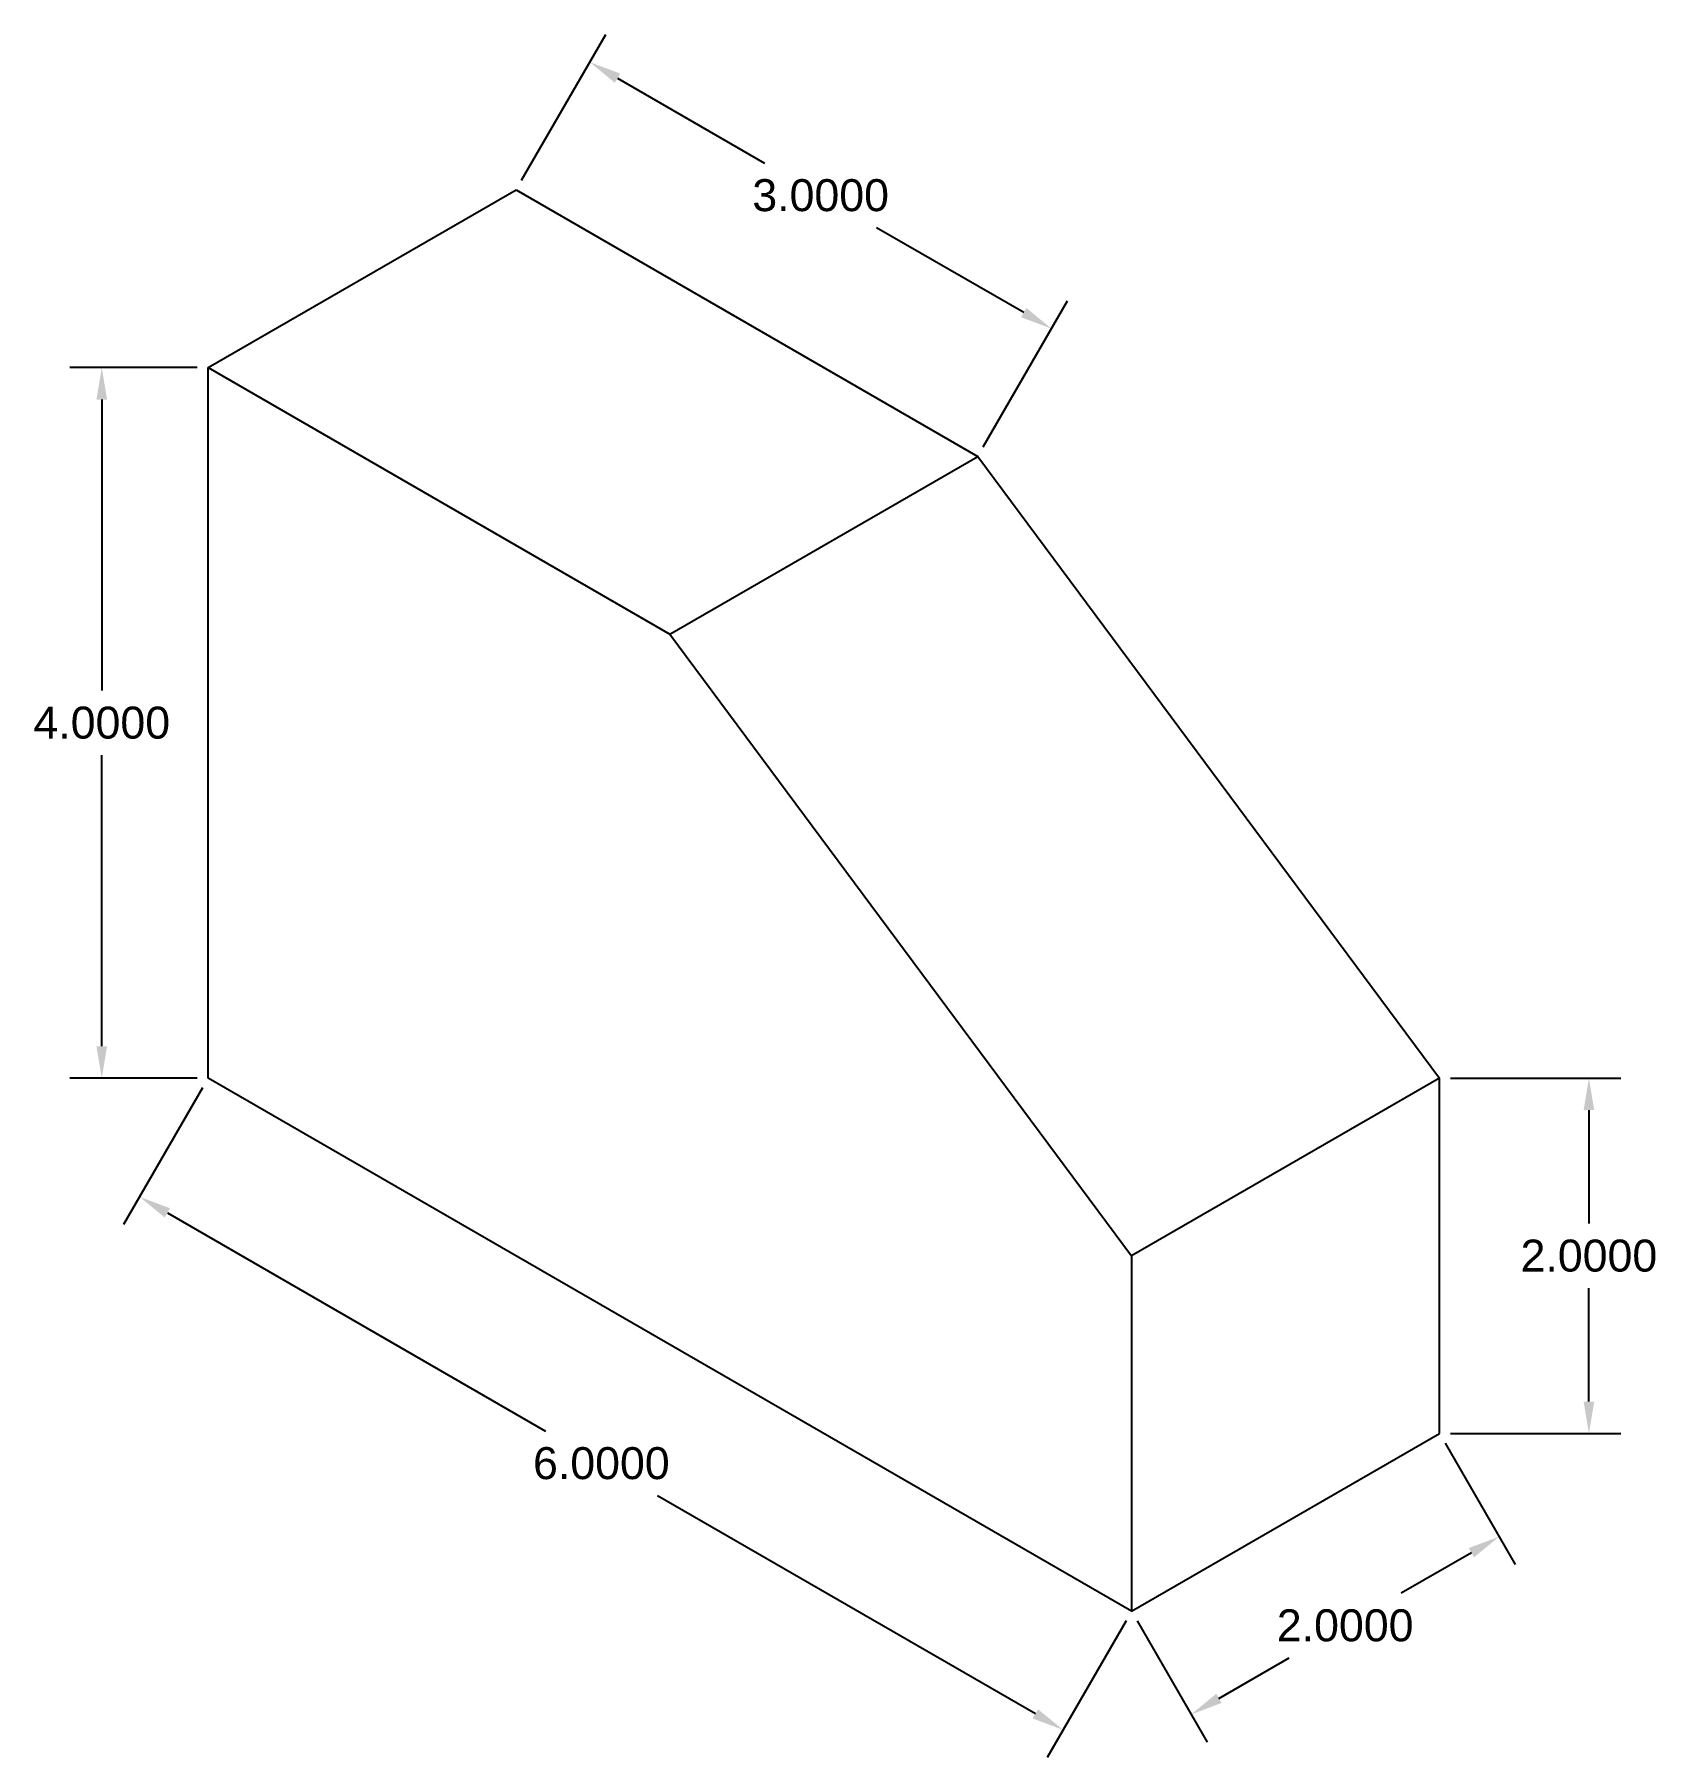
# Model space of a CAD drawing. Header units: inches. Extents: x 10.06 to 19.18, y 3.94 to 13.64.
import ezdxf

# ---------------------------------------------------------------- set-up
doc = ezdxf.new("R2010")
doc.units = ezdxf.units.IN
doc.header["$MEASUREMENT"] = 0
doc.styles.get("Standard").update_dxf_attribs({"font": 'arial.ttf'})
doc.dimstyles.get("Standard").update_dxf_attribs({"dimtxt": 0.18, "dimasz": 0.18, "dimexe": 0.18, "dimexo": 0.0625, "dimgap": 0.09, "dimtad": 0, "dimtih": 1, "dimtoh": 1, "dimdec": 4, "dimzin": 0, "dimdsep": 46, "dimtxsty": 'Standard', "dimcen": 0.09, "dimadec": 0, "dimazin": 0, "dimtfac": 1, "dimtdec": 4, "dimtofl": 0, "dimtmove": 0, "dimatfit": 3, "dimfxl": 1, "dimtolj": 1, "dimtzin": 0, "dimarcsym": 0})

# ---------------------------------------------------------------- blocks, each defined once
blk = doc.blocks.new('*D6')
at = {"color": 0, "lineweight": -2, "transparency": 16777216}
for p, q in [((12.7974, 12.818), (13.2712, 13.6387)), ((13.3371, 13.3928), (14.1651, 12.9148)), ((15.6234, 12.0728), (14.7954, 12.5508)), ((15.3955, 11.318), (15.8693, 12.1387))]:
    blk.add_line(p, q, dxfattribs=at)
at = {"color": 0, "transparency": 16777216}
for points in [[(13.3521, 13.4188), (13.3221, 13.3668), (13.1812, 13.4828)], [(15.6384, 12.0988), (15.6084, 12.0468), (15.7793, 11.9828)]]:
    blk.add_solid(points, dxfattribs=at)
at = {"layer": 'Defpoints', "color": 0, "transparency": 16777216}
for p in [(13.1812, 13.4828), (12.7662, 12.7639), (15.3643, 11.2639)]:
    blk.add_point(p, dxfattribs=at)
at = {"color": 0, "transparency": 16777216, "insert": (14.4803, 12.7328), "char_height": 0.18, "attachment_point": 5}
blk.add_mtext('\\A1;3.0000', dxfattribs=at)
blk = doc.blocks.new('*D7')
at = {"color": 0, "lineweight": -2, "transparency": 16777216}
for p, q in [((18.0248, 7.7639), (18.9832, 7.7639)), ((18.8032, 7.5839), (18.8032, 6.9458)), ((18.8032, 5.9439), (18.8032, 6.582)), ((18.0248, 5.7639), (18.9832, 5.7639))]:
    blk.add_line(p, q, dxfattribs=at)
at = {"color": 0, "transparency": 16777216}
for points in [[(18.7732, 7.5839), (18.8332, 7.5839), (18.8032, 7.7639)], [(18.7732, 5.9439), (18.8332, 5.9439), (18.8032, 5.7639)]]:
    blk.add_solid(points, dxfattribs=at)
at = {"layer": 'Defpoints', "color": 0, "transparency": 16777216}
for p in [(17.9623, 7.7639), (17.9623, 5.7639), (18.8032, 5.7639)]:
    blk.add_point(p, dxfattribs=at)
at = {"color": 0, "transparency": 16777216, "insert": (18.8032, 6.7639), "char_height": 0.18, "attachment_point": 5}
blk.add_mtext('\\A1;2.0000', dxfattribs=at)
blk = doc.blocks.new('*D8')
at = {"color": 0, "lineweight": -2, "transparency": 16777216}
for p, q in [((11.0029, 7.7098), (10.5584, 6.9398)), ((10.8042, 7.0057), (12.9314, 5.7776)), ((15.6886, 4.1857), (13.5615, 5.4138)), ((16.199, 4.7098), (15.7545, 3.9398))]:
    blk.add_line(p, q, dxfattribs=at)
at = {"color": 0, "transparency": 16777216}
for points in [[(10.8192, 7.0317), (10.7892, 6.9798), (10.6484, 7.0957)], [(15.7036, 4.2117), (15.6736, 4.1598), (15.8445, 4.0957)]]:
    blk.add_solid(points, dxfattribs=at)
at = {"layer": 'Defpoints', "color": 0, "transparency": 16777216}
for p in [(11.0341, 7.7639), (16.2303, 4.7639), (15.8445, 4.0957)]:
    blk.add_point(p, dxfattribs=at)
at = {"color": 0, "transparency": 16777216, "insert": (13.2464, 5.5957), "char_height": 0.18, "attachment_point": 5}
blk.add_mtext('\\A1;6.0000', dxfattribs=at)
blk = doc.blocks.new('*D9')
at = {"color": 0, "lineweight": -2, "transparency": 16777216}
for p, q in [((10.9716, 11.7639), (10.2553, 11.7639)), ((10.4353, 11.5839), (10.4353, 9.9458)), ((10.4353, 7.9439), (10.4353, 9.582)), ((10.9716, 7.7639), (10.2553, 7.7639))]:
    blk.add_line(p, q, dxfattribs=at)
at = {"color": 0, "transparency": 16777216}
for points in [[(10.4053, 11.5839), (10.4653, 11.5839), (10.4353, 11.7639)], [(10.4053, 7.9439), (10.4653, 7.9439), (10.4353, 7.7639)]]:
    blk.add_solid(points, dxfattribs=at)
at = {"layer": 'Defpoints', "color": 0, "transparency": 16777216}
for p in [(11.0341, 11.7639), (10.4353, 7.7639), (11.0341, 7.7639)]:
    blk.add_point(p, dxfattribs=at)
at = {"color": 0, "transparency": 16777216, "insert": (10.4353, 9.7639), "char_height": 0.18, "attachment_point": 5}
blk.add_mtext('\\A1;4.0000', dxfattribs=at)
blk = doc.blocks.new('*D10')
at = {"color": 0, "lineweight": -2, "transparency": 16777216}
for p, q in [((17.9936, 5.7098), (18.3878, 5.0271)), ((18.1419, 5.0929), (17.7468, 4.8648)), ((16.2615, 4.7098), (16.6557, 4.0271)), ((16.7216, 4.2729), (17.1167, 4.501))]:
    blk.add_line(p, q, dxfattribs=at)
at = {"color": 0, "transparency": 16777216}
for points in [[(18.1269, 5.1189), (18.1569, 5.067), (18.2978, 5.1829)], [(16.7066, 4.2989), (16.7366, 4.247), (16.5657, 4.1829)]]:
    blk.add_solid(points, dxfattribs=at)
at = {"layer": 'Defpoints', "color": 0, "transparency": 16777216}
for p in [(17.9623, 5.7639), (16.2303, 4.7639), (16.5657, 4.1829)]:
    blk.add_point(p, dxfattribs=at)
at = {"color": 0, "transparency": 16777216, "insert": (17.4317, 4.6829), "char_height": 0.18, "attachment_point": 5}
blk.add_mtext('\\A1;2.0000', dxfattribs=at)

msp = doc.modelspace()

# ---------------------------------------------------------------- linework, layer by layer
for p, q in [((11.03413, 11.76392), (12.76618, 12.76392)), ((12.76618, 12.76392), (15.36426, 11.26392)), ((11.03413, 7.76392), (11.03413, 11.76392)), ((11.03413, 11.76392), (13.63221, 10.26392)), ((13.63221, 10.26392), (15.36426, 11.26392)), ((15.36426, 11.26392), (17.96234, 7.76392)), ((13.63221, 10.26392), (16.23029, 6.76392)), ((16.23029, 4.76392), (11.03413, 7.76392)), ((17.96234, 7.76392), (16.23029, 6.76392)), ((17.96234, 5.76392), (17.96234, 7.76392)), ((16.23029, 6.76392), (16.23029, 4.76392)), ((16.23029, 4.76392), (17.96234, 5.76392))]:
    msp.add_line(p, q)

# ---------------------------------------------------------------- dimensions: what is measured, and where the dimension line sits
for p1, p2, distance, picture, middle in [((15.36426, 11.26392), (12.76618, 12.76392), -0.83008, '*D6', (14.48027, 12.73279)), ((11.03413, 11.76392), (11.03413, 7.76392), -0.59879, '*D9', (10.43534, 9.76392)), ((11.03413, 7.76392), (16.23029, 4.76392), -0.77155, '*D8', (13.24643, 5.59573)), ((17.96234, 5.76392), (16.23029, 4.76392), 0.67085, '*D10', (17.43174, 4.68294))]:
    dim = msp.add_aligned_dim(p1=p1, p2=p2, distance=distance, dimstyle='Standard')
    dim.commit()
    dim.dimension.update_dxf_attribs({"geometry": picture, "text_midpoint": middle})
dim = msp.add_linear_dim(base=(18.80319, 5.76392), p1=(17.96234, 7.76392), p2=(17.96234, 5.76392), angle=90, dimstyle='Standard')
dim.commit()
dim.dimension.update_dxf_attribs({"geometry": '*D7', "text_midpoint": (18.80319, 6.76392)})

doc.saveas('drawing.dxf')
